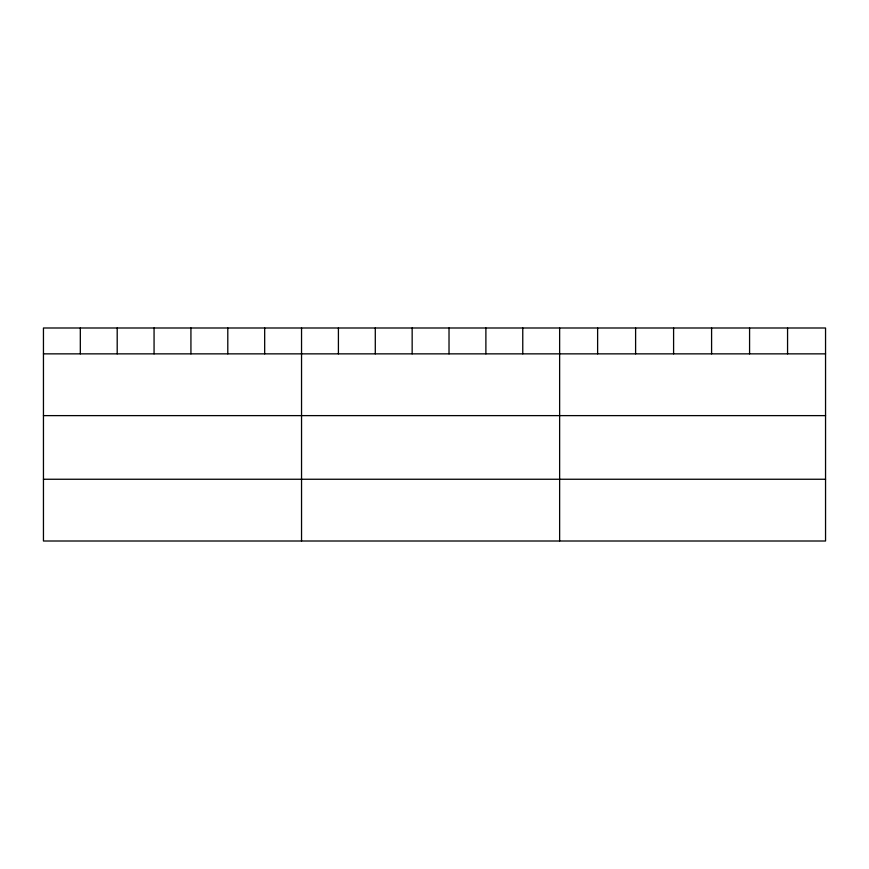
<?xml version="1.0" encoding="UTF-8"?>
<svg xmlns="http://www.w3.org/2000/svg" width="869" height="869" viewBox="0 0 869 869"><rect width="100%" height="100%" fill="white"/><g stroke="black" fill="none" stroke-linecap="round" stroke-linejoin="round"><path stroke-width="1.3" d="M825.55 353.857L825.55 541.007L43.45 541.007L43.45 327.993L825.55 327.993L825.55 353.857L43.45 353.857M43.45 415.621L825.55 415.621M43.45 479.253L825.55 479.253M787.564 327.993L787.564 353.857M749.578 327.993L749.578 353.857M711.592 327.993L711.592 353.857M673.594 327.993L673.594 353.857M635.608 327.993L635.608 353.857M597.622 327.993L597.622 353.857M559.636 327.993L559.636 541.007M522.769 327.993L522.769 353.857M485.89 327.993L485.89 353.857M449.023 327.993L449.023 353.857M412.156 327.993L412.156 353.857M375.289 327.993L375.289 353.857M338.41 327.993L338.41 353.857M301.543 327.993L301.543 541.007M264.676 327.993L264.676 353.857M227.797 327.993L227.797 353.857M190.93 327.993L190.93 353.857M154.063 327.993L154.063 353.857M117.196 327.993L117.196 353.857M80.317 327.993L80.317 353.857"/></g></svg>
